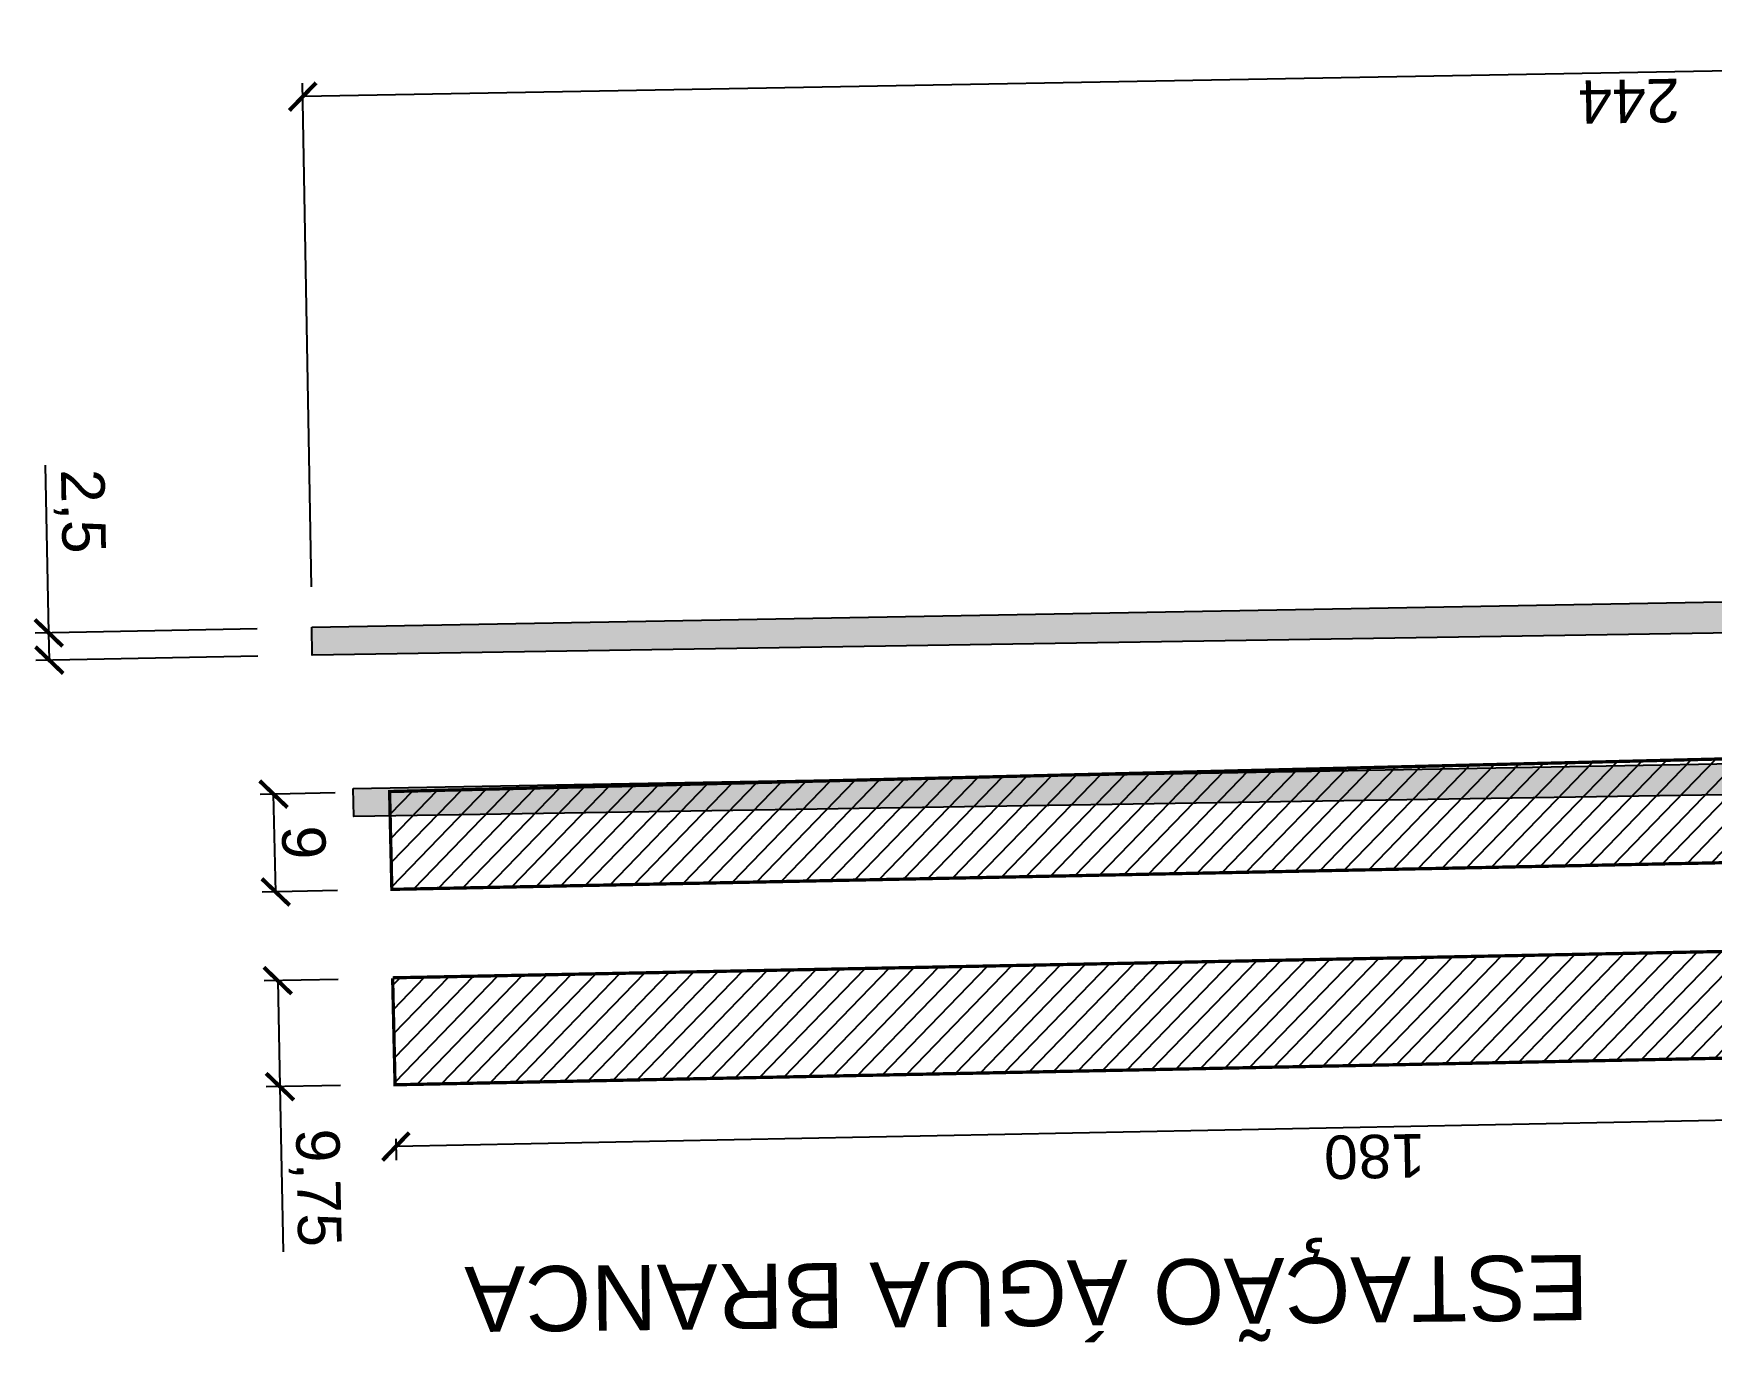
# Model space of a CAD drawing. Header units: metres. Extents: x 286532 to 329498, y 7396783 to 7466136.
# Drawn here: x 326812.3 to 326966.7, y 7397358.3 to 7397478.7 of the extents above; entities that cross this region are included whole.
import ezdxf

# ---------------------------------------------------------------- set-up
doc = ezdxf.new("R2010")
doc.units = ezdxf.units.M
doc.header["$LTSCALE"] = 10
doc.linetypes.add('DASHED', pattern=[0.75, 0.5, -0.25])
doc.linetypes.add('DASHED2', pattern=[0.375, 0.25, -0.125])
doc.layers.get('0').update_dxf_attribs({"color": 255})
for name, color, linetype, lineweight in [('_AUX-PLATAFORMA COTAS', 1, 'Continuous', 25), ('_AUX-PLATAFORMA EXISTENTE', 252, 'Continuous', 25), ('_AUX-PLATAFORMA NOVA', 3, 'DASHED', 25)]:
    doc.layers.add(name, color=color, linetype=linetype, lineweight=lineweight)
doc.layers.add('TEXTO', color=3, linetype='Continuous')
doc.styles.add('ARIAL', font='arial.ttf')
doc.styles.get("Standard").update_dxf_attribs({"font": 'arial.ttf'})
doc.dimstyles.new('ISO-25', dxfattribs={"dimtxt": 2.5, "dimasz": 2.5, "dimexe": 1.25, "dimexo": 0.625, "dimtad": 1, "dimtxsty": 'Standard', "dimcen": 2.5, "dimadec": 0, "dimazin": 0, "dimtfac": 1, "dimtmove": 0, "dimatfit": 3, "dimfxl": 1, "dimarcsym": 0})

# ---------------------------------------------------------------- blocks, each defined once
blk = doc.blocks.new('_ArchTick')
at = {"color": 0, "linetype": 'ByBlock', "const_width": 0.15}
blk.add_lwpolyline([(-0.5, -0.5), (0.5, 0.5)], dxfattribs=at)
blk = doc.blocks.new('*D103')
at = {"layer": '_AUX-PLATAFORMA COTAS', "color": 0, "lineweight": -2, "ltscale": 0.05, "transparency": 16777216}
for p, q in [((327025.64, 7397379.91), (326845.67, 7397376.35)), ((327025.63, 7397380.64), (327025.67, 7397378.66)), ((326845.66, 7397377.07), (326845.7, 7397375.1))]:
    blk.add_line(p, q, dxfattribs=at)
at = {"layer": 'Defpoints', "color": 0, "ltscale": 0.05, "transparency": 16777216}
for p in [(327025.53, 7397385.64), (326845.56, 7397382.07), (326845.67, 7397376.35)]:
    blk.add_point(p, dxfattribs=at)
at = {"layer": '_AUX-PLATAFORMA COTAS', "color": 0, "lineweight": -2, "ltscale": 0.05, "transparency": 16777216, "xscale": 2.5, "yscale": 2.5, "zscale": 2.5}
for p, rotation in [((327025.64, 7397379.91), 1.13503168763156), ((326845.67, 7397376.35), 181.1350316876316)]:
    blk.add_blockref('_ArchTick', p, dxfattribs=dict(at, rotation=rotation))
at = {"layer": '_AUX-PLATAFORMA COTAS', "color": 0, "ltscale": 0.05, "transparency": 16777216, "insert": (326935.71, 7397375.46), "char_height": 4, "attachment_point": 5, "rotation": 181.135}
blk.add_mtext('180', dxfattribs=at)
blk = doc.blocks.new('*D104')
at = {"layer": '_AUX-PLATAFORMA COTAS', "color": 0, "lineweight": -2, "ltscale": 0.05, "transparency": 16777216}
for p, q in [((326840.37, 7397391.72), (326833.55, 7397391.58)), ((326834.8, 7397391.61), (326835, 7397381.86)), ((326840.56, 7397381.97), (326833.75, 7397381.84)), ((326835, 7397381.86), (326835.3, 7397366.66))]:
    blk.add_line(p, q, dxfattribs=at)
at = {"layer": 'Defpoints', "color": 0, "ltscale": 0.05, "transparency": 16777216}
for p in [(326834.8, 7397391.61), (326845.37, 7397391.82), (326845.56, 7397382.07)]:
    blk.add_point(p, dxfattribs=at)
at = {"layer": '_AUX-PLATAFORMA COTAS', "color": 0, "lineweight": -2, "ltscale": 0.05, "transparency": 16777216, "xscale": 2.5, "yscale": 2.5, "zscale": 2.5}
for p, rotation in [((326834.8, 7397391.61), 91.13973764534838), ((326835, 7397381.86), 271.1397376453484)]:
    blk.add_blockref('_ArchTick', p, dxfattribs=dict(at, rotation=rotation))
at = {"layer": '_AUX-PLATAFORMA COTAS', "color": 0, "ltscale": 0.05, "transparency": 16777216, "insert": (326838.21, 7397372.55), "char_height": 4, "attachment_point": 5, "rotation": 271.1397}
blk.add_mtext('9,75', dxfattribs=at)
blk = doc.blocks.new('*D105')
at = {"layer": '_AUX-PLATAFORMA COTAS', "color": 0, "lineweight": -2, "ltscale": 0.05, "transparency": 16777216}
for p, q in [((326840.09, 7397408.89), (326833.17, 7397408.73)), ((326834.62, 7397399.76), (326834.42, 7397408.76)), ((326840.3, 7397399.89), (326833.37, 7397399.74))]:
    blk.add_line(p, q, dxfattribs=at)
at = {"layer": 'Defpoints', "color": 0, "ltscale": 0.05, "transparency": 16777216}
for p in [(326834.42, 7397408.76), (326845.09, 7397409), (326845.3, 7397400.01)]:
    blk.add_point(p, dxfattribs=at)
at = {"layer": '_AUX-PLATAFORMA COTAS', "color": 0, "lineweight": -2, "ltscale": 0.05, "transparency": 16777216, "xscale": 2.5, "yscale": 2.5, "zscale": 2.5}
for p, rotation in [((326834.42, 7397408.76), 91.29324148735769), ((326834.62, 7397399.76), 271.2932414873577)]:
    blk.add_blockref('_ArchTick', p, dxfattribs=dict(at, rotation=rotation))
at = {"layer": '_AUX-PLATAFORMA COTAS', "color": 0, "ltscale": 0.05, "transparency": 16777216, "insert": (326837.18, 7397404.32), "char_height": 4, "attachment_point": 5, "rotation": 271.2932}
blk.add_mtext('9', dxfattribs=at)
blk = doc.blocks.new('*D112')
at = {"layer": '_AUX-PLATAFORMA COTAS', "color": 0, "lineweight": -2, "ltscale": 0.05, "transparency": 16777216}
for p, q in [((327081.87, 7397432.25), (327081.03, 7397478.58)), ((327081.06, 7397477.33), (326837.1, 7397472.93)), ((326837.91, 7397427.85), (326837.07, 7397474.18))]:
    blk.add_line(p, q, dxfattribs=at)
at = {"layer": 'Defpoints', "color": 0, "ltscale": 0.05, "transparency": 16777216}
for p in [(326837.1, 7397472.93), (327081.96, 7397427.25, -48.09), (326838, 7397422.85, -48.09)]:
    blk.add_point(p, dxfattribs=at)
at = {"layer": '_AUX-PLATAFORMA COTAS', "color": 0, "lineweight": -2, "ltscale": 0.05, "transparency": 16777216, "xscale": 2.5, "yscale": 2.5, "zscale": 2.5}
for p, rotation in [((327081.06, 7397477.33), 1.032796258298223), ((326837.1, 7397472.93), 181.0327962582982)]:
    blk.add_blockref('_ArchTick', p, dxfattribs=dict(at, rotation=rotation))
at = {"layer": '_AUX-PLATAFORMA COTAS', "color": 0, "ltscale": 0.05, "transparency": 16777216, "insert": (326959.12, 7397472.5), "char_height": 4, "attachment_point": 5, "rotation": 181.0328}
blk.add_mtext('244', dxfattribs=at)
blk = doc.blocks.new('*D113')
at = {"layer": '_AUX-PLATAFORMA COTAS', "color": 0, "lineweight": -2, "ltscale": 0.05, "transparency": 16777216}
for p, q in [((326813.74, 7397423.59), (326813.44, 7397439.04)), ((326832.92, 7397423.96), (326812.49, 7397423.57)), ((326813.79, 7397421.09), (326813.74, 7397423.59)), ((326832.97, 7397421.46), (326812.54, 7397421.07))]:
    blk.add_line(p, q, dxfattribs=at)
at = {"layer": 'Defpoints', "color": 0, "ltscale": 0.05, "transparency": 16777216}
for p in [(326837.92, 7397424.06, -48.09), (326813.74, 7397423.59), (326837.97, 7397421.56, -48.09)]:
    blk.add_point(p, dxfattribs=at)
at = {"layer": '_AUX-PLATAFORMA COTAS', "color": 0, "lineweight": -2, "ltscale": 0.05, "transparency": 16777216, "xscale": 2.5, "yscale": 2.5, "zscale": 2.5}
for p, rotation in [((326813.74, 7397423.59), 91.10680935215163), ((326813.79, 7397421.09), 271.1068093521516)]:
    blk.add_blockref('_ArchTick', p, dxfattribs=dict(at, rotation=rotation))
at = {"layer": '_AUX-PLATAFORMA COTAS', "color": 0, "ltscale": 0.05, "transparency": 16777216, "insert": (326816.56, 7397434.78), "char_height": 4, "attachment_point": 5, "rotation": 271.1068}
blk.add_mtext('2,5', dxfattribs=at)

msp = doc.modelspace()

# ---------------------------------------------------------------- hatches: boundary and pattern name
at = {"layer": '_AUX-PLATAFORMA EXISTENTE', "lineweight": -3, "true_color": 0xa1a1a1}
h = msp.add_hatch(color=253, dxfattribs=at)
h.dxf.hatch_style = 1
h.paths.add_polyline_path([(326841.74, 7397409.291), (327085.856, 7397413.712), (327085.903, 7397410.565), (326841.787, 7397406.715)])
h.paths.add_polyline_path([(326837.924, 7397424.118), (327082.04, 7397428.519), (327082.086, 7397425.392), (326837.97, 7397421.542)])
at = {"layer": '_AUX-PLATAFORMA NOVA', "true_color": 0x05ff05}
h = msp.add_hatch(dxfattribs=at)
h.set_pattern_fill('ANSI31', color=3, scale=0.5, angle=0.95095422)
h.paths.add_polyline_path([(326845.09, 7397409.003), (326845.297, 7397400.006), (327025.115, 7397403.607), (327025.098, 7397413.409)])
edge = h.paths.add_edge_path()
edge.add_line((326845.371, 7397391.828), (326845.593, 7397382.031))
edge.add_line((326845.593, 7397382.031), (327025.475, 7397385.633))
edge.add_line((327025.475, 7397385.633), (327025.457, 7397395.435))
edge.add_line((327025.457, 7397395.435), (326845.37, 7397391.87))

# ---------------------------------------------------------------- linework, layer by layer
at = {"layer": '_AUX-PLATAFORMA EXISTENTE', "color": 1, "elevation": -48.09}
for points in [[(326837.924, 7397424.118), (327082.04, 7397428.519), (327082.086, 7397425.392), (326837.97, 7397421.542)], [(326841.74, 7397409.291), (327085.856, 7397413.712), (327085.903, 7397410.565), (326841.787, 7397406.715)]]:
    msp.add_lwpolyline(points, close=True, dxfattribs=at)
at = {"layer": '_AUX-PLATAFORMA NOVA', "color": 3, "linetype": 'DASHED2', "ltscale": 2, "true_color": 0x05ff05, "const_width": 0.3, "flags": 128}
for points in [[(326845.09, 7397409.003), (326845.297, 7397400.006), (327025.115, 7397403.607), (327025.098, 7397413.409), (326845.09, 7397409.003)], [(326845.371, 7397391.828), (326845.593, 7397382.031), (327025.475, 7397385.633), (327025.457, 7397395.435), (326845.37, 7397391.87)]]:
    msp.add_lwpolyline(points, dxfattribs=at)

# ---------------------------------------------------------------- texts
at = {"layer": 'TEXTO', "style": 'ARIAL'}
msp.add_text('ESTAÇÃO ÁGUA BRANCA', height=6, rotation=180.61725, dxfattribs=at).set_placement((326955.34, 7397366.39))

# ---------------------------------------------------------------- dimensions: what is measured, and where the dimension line sits
at = {"layer": '_AUX-PLATAFORMA COTAS', "ltscale": 0.05}
for p1, p2, distance, override, picture, middle in [((327081.959, 7397427.246, -96.18), (326837.998, 7397422.848, -96.18), -50.089, {"dimtxt": 4, "dimexo": 5, "dimtad": 4, "dimblk1": 'ArchTick', "dimblk2": 'ArchTick', "dimsah": 1}, '*D112', (326959.123, 7397472.496, -48.09)), ((326845.297, 7397400.006), (326845.093, 7397409.003), 10.681, {"dimtxt": 4, "dimexo": 5, "dimblk1": 'ArchTick', "dimblk2": 'ArchTick', "dimsah": 1}, '*D105', (326837.184, 7397404.324)), ((327025.527, 7397385.638), (326845.56, 7397382.073), 5.729, {"dimtxt": 4, "dimexo": 5, "dimtad": 4, "dimblk1": 'ArchTick', "dimblk2": 'ArchTick', "dimsah": 1}, '*D103', (326935.71, 7397375.461))]:
    dim = msp.add_aligned_dim(p1=p1, p2=p2, distance=distance, dimstyle='ISO-25', override=override, dxfattribs=at)
    dim.commit()
    dim.dimension.update_dxf_attribs({"geometry": picture, "text_midpoint": middle})
for base, p1, p2, angle, picture, middle in [((326813.742, 7397423.594), (326837.968, 7397421.561, -48.09), (326837.92, 7397424.061, -48.09), 91.10681, '*D113', (326813.527, 7397434.723)), ((326834.803, 7397391.609), (326845.56, 7397382.073), (326845.366, 7397391.819), 91.13974, '*D104', (326835.183, 7397372.49))]:
    dim = msp.add_linear_dim(base=base, p1=p1, p2=p2, angle=angle, dimstyle='ISO-25', override={"dimtxt": 4, "dimexo": 5, "dimblk1": 'ArchTick', "dimblk2": 'ArchTick', "dimsah": 1}, dxfattribs=at)
    dim.commit()
    dim.dimension.update_dxf_attribs({"geometry": picture, "text_midpoint": middle, "dimtype": 161})

doc.saveas('drawing.dxf')
